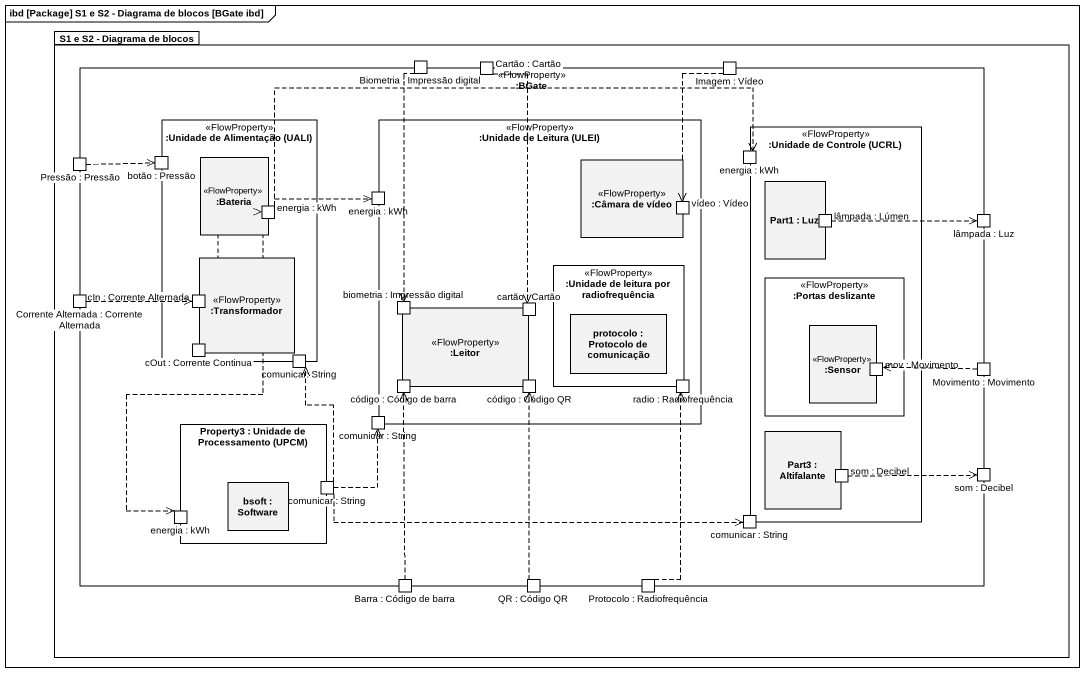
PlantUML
@startuml
mainframe ibd [Package] S1 e S2 - Diagrama de blocos [BGate ibd]
package "S1 e S2 - Diagrama de blocos" as S1_e_S2_Diagrama_de_blocos {
  rectangle ":BGate" as BGate <<FlowProperty>> {
    port "Biometria : Impressão digital" as Biometria
    port "Cartão : Cartão" as Cartão
    port "Imagem : Vídeo" as Imagem
    rectangle ":Unidade de Alimentação (UALI)" as Unidade_de_Alimentação_UALI <<FlowProperty>> {
      port "botão : Pressão" as botão
      rectangle ":Bateria" as Bateria <<FlowProperty>> {
        port "energia : kWh" as energia_3
      }
      rectangle ":Transformador" as Transformador <<FlowProperty>> {
        port "cIn : Corrente Alternada" as cIn
        port "cOut : Corrente Continua" as cOut
      }
      port "comunicar: String" as comunicar_String
    }
    rectangle ":Unidade de Leitura (ULEI)" as Unidade_de_Leitura_ULEI <<FlowProperty>> {
      port "energia : kWh" as energia_2
      rectangle ":Câmara de vídeo" as Câmara_de_vídeo <<FlowProperty>> {
        port "vídeo : Vídeo" as vídeo
      }
      rectangle ":Unidade de leitura por radiofrequência" as Unidade_de_leitura_por <<FlowProperty>> {
        rectangle "protocolo : Protocolo de comunicação" as protocolo
        port "radio : Radiofrequência" as radio
      }
      rectangle ":Leitor" as Leitor <<FlowProperty>> {
        port "biometria : Impressão digital" as biometria
        port "cartão : Cartão" as cartão
        port "código : Código de barra" as código
        port "código : Código QR" as código_2
      }
      port "comunicar : String" as comunicar
    }
    port "Pressão : Pressão" as Pressão
    rectangle ":Unidade de Controle (UCRL)" as Unidade_de_Controle_UCRL <<FlowProperty>> {
      port "energia : kWh" as energia
      rectangle "Part1 : Luz" as Part1 {
        port "lâmpada : Lúmen" as lâmpada
      }
      rectangle ":Portas deslizante" as Portas_deslizante <<FlowProperty>> {
        rectangle ":Sensor" as Sensor <<FlowProperty>> {
          port "mov : Movimento" as mov
        }
      }
      rectangle "Part3 : Altifalante" as Part3 {
        port "som : Decibel" as som
      }
      port "comunicar : String" as comunicar_3
    }
    port "lâmpada : Luz" as lâmpada_2
    port "Corrente Alternada : Corrente Alternada" as Corrente_Alternada
    port "Movimento : Movimento" as Movimento
    rectangle "Property3 : Unidade de Processamento (UPCM)" as Property3 {
      rectangle "bsoft : Software" as bsoft
      port "comunicar : String" as comunicar_2
      port "energia : kWh" as energia_4
    }
    port "som : Decibel" as som_2
    port "Barra : Código de barra" as Barra
    port "QR : Código QR" as QR
    port "Protocolo : Radiofrequência" as Protocolo
  }
}
Biometria ..> biometria
Cartão ..> cartão
Imagem ..> vídeo
Pressão .right.> botão
energia_3 .right.> energia
energia_3 .right.> energia_2
energia_3 ..> energia_4
lâmpada .right.> lâmpada_2
Corrente_Alternada .right.> cIn
cOut .up.> energia_3
Movimento .left.> mov
som .right.> som_2
comunicar_2 .up.> comunicar_String
comunicar_2 .up.> comunicar
comunicar_2 .right.> comunicar_3
Barra .up.> código
QR .up.> código_2
Protocolo .up.> radio
@enduml
